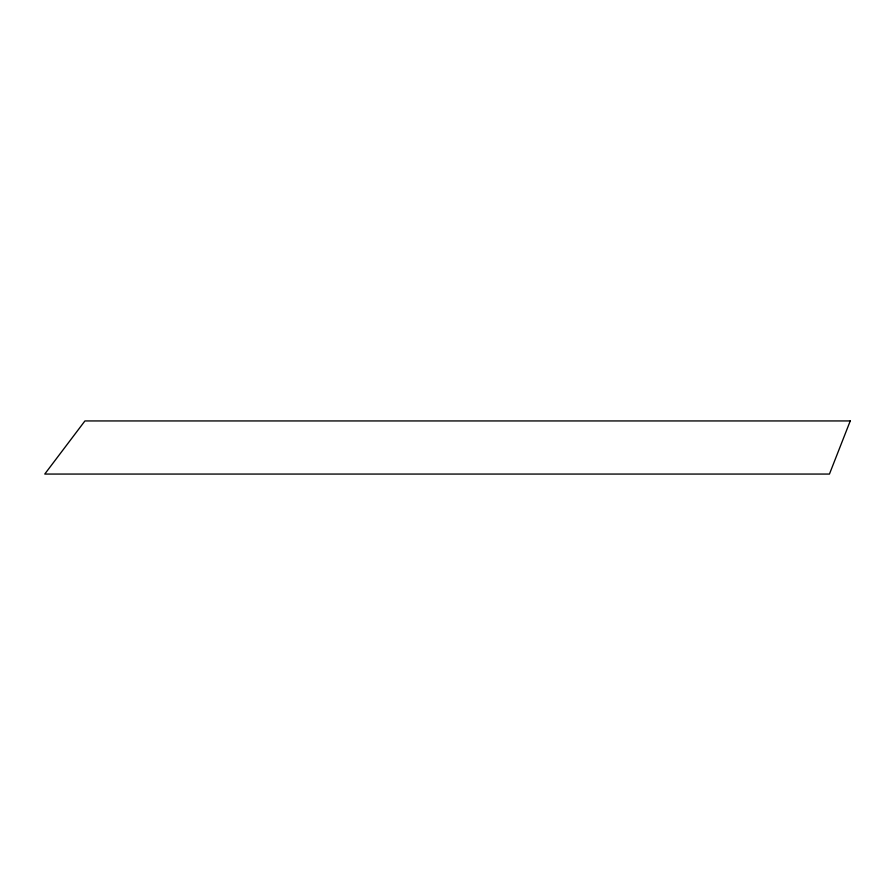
<?xml version="1.0" encoding="UTF-8"?>
<svg xmlns="http://www.w3.org/2000/svg" width="895" height="895" viewBox="0 0 895 895"><rect width="100%" height="100%" fill="white"/><g stroke="black" fill="none" stroke-linecap="round" stroke-linejoin="round"><path stroke-width="1.34" d="M850.25 420.941L829.452 474.059L44.75 474.059L84.935 420.941L850.25 420.941"/></g></svg>
